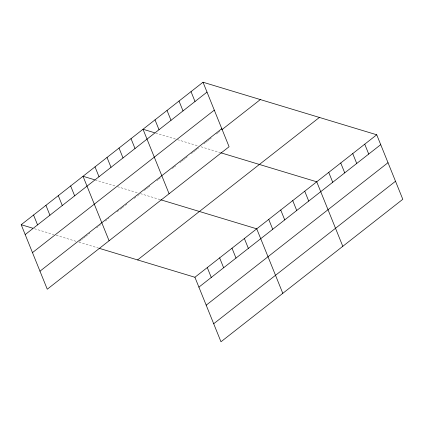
<?xml version="1.0" encoding="UTF-8"?>
<svg xmlns="http://www.w3.org/2000/svg" width="424" height="424" viewBox="0 0 424 424"><rect width="100%" height="100%" fill="white"/><g stroke="black" fill="none" stroke-linecap="round" stroke-linejoin="round"><path stroke-width="0.32" stroke-dasharray="2.12 1.59" d="M81.101 240.037L78.525 242.051L98.421 248.072M81.615 239.629L83.162 238.421M83.676 238.018L85.224 236.804M85.738 236.401L89.862 233.174M96.555 227.921L100.679 224.694M105.316 221.063L108.92 218.233M117.162 211.777L119.738 209.758M120.252 209.355L121.799 208.142M122.313 207.739L127.465 203.7M134.164 198.453L137.254 196.031M137.768 195.628L139.316 194.415M144.346 190.477L145.845 189.3M146.344 188.908L147.844 187.731M148.347 187.339L149.847 186.163M156.848 180.677L158.348 179.506M158.846 179.114L160.844 177.545M172.345 168.529L173.845 167.358M174.349 166.966L175.849 165.789M179.845 162.657L181.345 161.48M181.848 161.088L183.348 159.912M183.846 159.519L185.346 158.343M185.845 157.951L187.344 156.779M191.346 153.642L192.846 152.465M193.349 152.073L194.849 150.902M195.347 150.509L196.847 149.333M197.346 148.941L198.845 147.764M203.849 143.847L205.349 142.671M205.847 142.279L207.347 141.102M207.845 140.71L209.345 139.538M209.848 139.146L211.348 137.97M216.346 134.053L217.846 132.876M218.349 132.484L219.849 131.308M155.693 133.078L176.209 139.289M177.418 139.65L197.934 145.861M200.971 146.778L220.242 152.608M95.087 179.919L115.604 186.125M117.416 186.671L137.933 192.878M140.344 193.609L160.24 199.63M34.477 228.727L53.784 234.567M56.201 235.299L76.113 241.325"/><path stroke-width="0.64" d="M203.022 82.23L229.087 146.736L47.265 289.216L21.2 224.709L203.022 82.23L376.735 134.784L402.8 199.291L220.978 341.771L194.913 277.264L99.041 248.263M25.191 234.589L207.013 92.103M32.473 252.614L214.3 110.134M39.978 271.19L221.8 128.705M221.847 129.739L260.347 99.571M137.588 259.923L319.41 117.437M194.913 277.264L376.735 134.784M198.904 287.143L380.726 144.658M206.191 305.169L388.013 162.689M213.691 323.745L395.518 181.26M154.484 132.717L143.021 129.246L169.086 193.752M220.862 152.799L316.733 181.801L342.799 246.307M94.483 179.734L83.019 176.267L109.085 240.774M160.86 199.815L256.732 228.822L282.797 293.329M21.2 224.709L32.664 228.181M364.735 144.187L368.726 154.066M352.736 153.589L356.727 163.468M340.737 162.991L344.728 172.87M328.738 172.398L332.729 182.272M304.734 191.203L308.725 201.082M292.735 200.61L296.726 210.484M280.736 210.013L284.727 219.892M268.737 219.415L272.727 229.294M191.023 91.632L195.013 101.511M244.372 238.511L248.363 248.385M179.023 101.034L183.014 110.913M232.008 248.199L235.998 258.078M167.024 110.441L171.015 120.315M219.643 257.887L223.633 267.767M155.02 119.844L159.011 129.723M207.278 267.576L211.269 277.455M131.021 138.648L135.012 148.527M119.022 148.056L123.013 157.929M107.023 157.458L111.014 167.337M95.018 166.86L99.009 176.739M70.654 185.956L74.645 195.835M58.289 195.644L62.28 205.523M45.93 205.333L49.921 215.212M33.565 215.021L37.556 224.9"/></g></svg>
